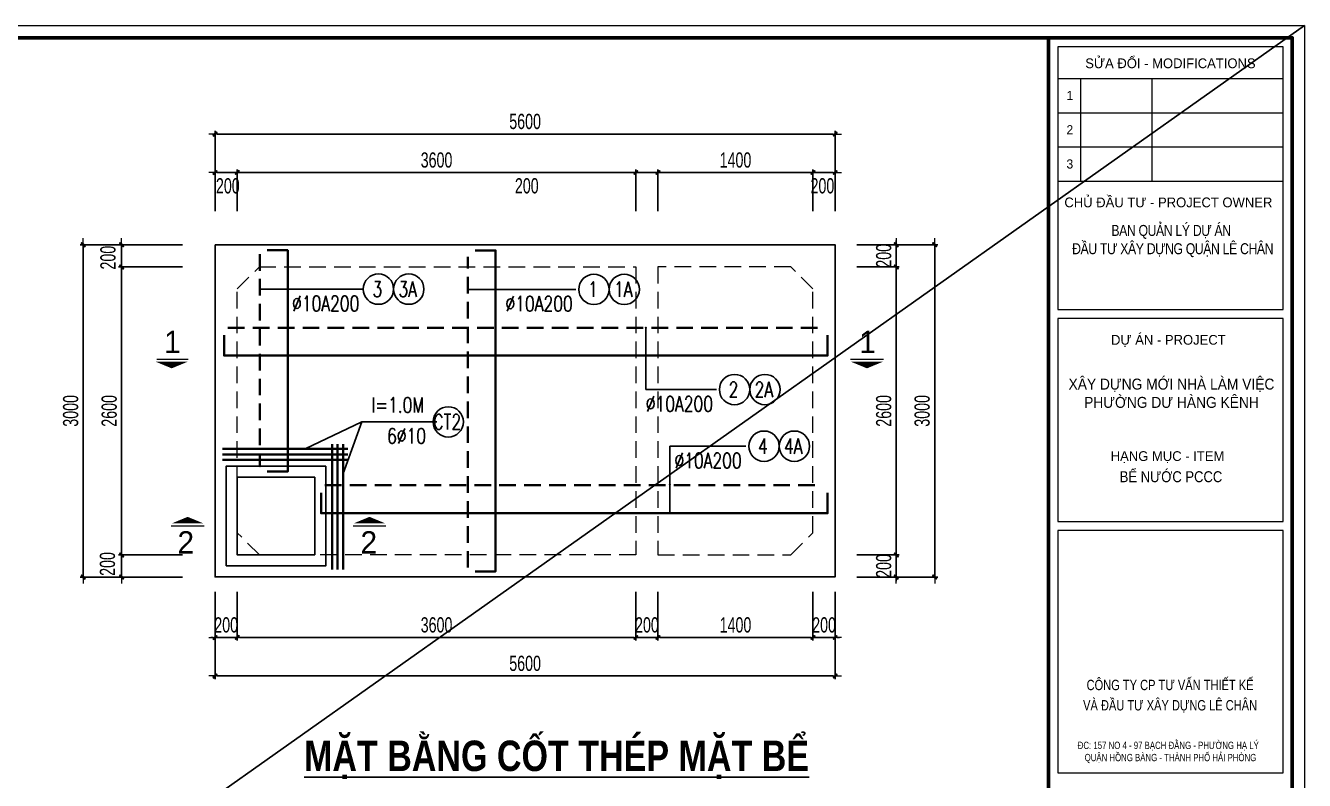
# Model space of a CAD drawing. Header units: millimetres. Extents: x 105214 to 359741, y -482084 to -322745.
# Drawn here: x 255791 to 267341, y -469296 to -462482 of the extents above; entities that cross this region are included whole.
import ezdxf
from ezdxf.enums import TextEntityAlignment as Align

# ---------------------------------------------------------------- set-up
doc = ezdxf.new("R2010")
doc.units = ezdxf.units.MM
doc.header["$LTSCALE"] = 20
doc.header["$MEASUREMENT"] = 0
doc.header["$PDMODE"] = 32
doc.linetypes.add('HIDDEN', pattern=[0.375, 0.25, -0.125])
doc.layers.get('Defpoints').update_dxf_attribs({"color": 1})
for name, color, linetype, lineweight in [('08. Net Text', 3, 'Continuous', 13), ('LC Dim', 8, 'Continuous', 18), ('LC Khac', 4, 'Continuous', 9), ('LC MANH DUT', 35, 'HIDDEN', 5), ('LC Net dam2', 6, 'Continuous', 40), ('LC Net thay', 7, 'Continuous', 25), ('LC Text1', 3, 'Continuous', 20), ('LC Text2', 7, 'Continuous', 25)]:
    doc.layers.add(name, color=color, linetype=linetype, lineweight=lineweight)
doc.layers.add('KCS_Plotter', color=11, linetype='Continuous', plot=False)
doc.layers.add('Khungten_LCDI', color=7, linetype='Continuous')
doc.styles.add('HOATBIF', font='hoatbif.shx', dxfattribs={"width": 0.7})
doc.styles.add('Khungten', font='VHAVAN.TTF', dxfattribs={"width": 0.9, "height": 5000})
doc.styles.add('LC 1', font='VHAVANB.TTF')
doc.styles.add('LC 3', font='vnsimli.shx', dxfattribs={"width": 0.75})
doc.styles.add('LC3', font='VHARIALB.TTF', dxfattribs={"width": 0.8})
doc.styles.add('Text Khung Ten', font='VHAVAN.TTF')
doc.styles.add('Title', font='VHBLACK.TTF', dxfattribs={"width": 0.8})
doc.dimstyles.new('MONG', dxfattribs={"dimscale": 50, "dimtxt": 2.5, "dimasz": 0.35, "dimexe": 0.5, "dimexo": 0, "dimgap": 0.8, "dimtad": 1, "dimdec": 0, "dimzin": 0, "dimdsep": 46, "dimtxsty": 'HOATBIF', "dimblk1": 'DOT', "dimblk2": 'DOT', "dimsah": 1, "dimcen": -1, "dimdle": 1, "dimclrd": 256, "dimclre": 256, "dimclrt": 4, "dimadec": 3, "dimazin": 2, "dimtfac": 0.333333, "dimtdec": 0, "dimtix": 1, "dimtmove": 2, "dimatfit": 3, "dimldrblk": 'DOT', "dimfxl": 1, "dimtvp": 0.833333, "dimtolj": 1, "dimtzin": 0, "dimarcsym": 0})

# ---------------------------------------------------------------- blocks, each defined once
blk = doc.blocks.new('TIEUDE1')
at = {"layer": 'LC Text2', "color": 7, "style": 'LC 1'}
blk.add_attdef('TIªU§Ò', text='', height=5, dxfattribs=at).set_placement((0, 0), align=Align.BOTTOM_CENTER)
blk.add_attdef('TL', text='', height=3, dxfattribs=at).set_placement((0, -2), align=Align.TOP_CENTER)
blk = doc.blocks.new('lcdi fix')
at = {"layer": 'Defpoints', "lineweight": 0}
blk.add_lwpolyline([(-1200, -14850), (-1200, 14850), (40800, 14850), (40800, -14850)], close=True, dxfattribs=at)
at = {"layer": 'Khungten_LCDI', "color": 5, "lineweight": 60}
blk.add_line((36600, 14650), (36600, -14650), dxfattribs=at)
at = {"layer": 'Khungten_LCDI', "color": 5, "lineweight": 25}
blk.add_line((40600, -14650), (40600, 14650), dxfattribs=at)
at = {"layer": 'Khungten_LCDI', "color": 9, "lineweight": 15}
for p, q in [((36750, 13981), (40450, 13981)), ((37123, 13981), (37123, 12297)), ((38293, 13981), (38293, 12297)), ((36750, 13420), (40450, 13420)), ((36750, 12858), (40450, 12858)), ((36750, 12297), (40450, 12297))]:
    blk.add_line(p, q, dxfattribs=at)
at = {"layer": 'Khungten_LCDI', "color": 5, "lineweight": 60}
blk.add_lwpolyline([(0, -14650), (0, 14650), (40600, 14650), (40600, -14650)], close=True, dxfattribs=at)
at = {"layer": 'Khungten_LCDI', "color": 9, "lineweight": 15}
for points in [[(36750, 10190), (40450, 10190), (40450, 14500), (36750, 14500)], [(36750, 6712), (40450, 6712), (40450, 10040), (36750, 10040)], [(36750, 2587), (40450, 2587), (40450, 6562), (36750, 6562)]]:
    blk.add_lwpolyline(points, close=True, dxfattribs=at)
at = {"color": 7, "style": 'Khungten'}
for s, p in [('söa ®æi - modifications', (38600, 14151)), ('chñ ®Çu t\xad - project owner', (38566, 11868)), ('dù ¸n - project', (38566, 9612)), ('h¹ng môc - item', (38552, 7704))]:
    blk.add_text(s, height=160, dxfattribs=at).set_placement(p, align=Align.CENTER)
at = {"color": 7, "style": 'Title', "width": 0.8}
for s, p in [('c«ng ty cp t\xad vÊn thiÕt kÕ', (38594, 3942)), ('vµ ®Çu t\xad x©y dùng lª ch©n', (38594, 3609))]:
    blk.add_text(s, height=170, dxfattribs=at).set_placement(p, align=Align.CENTER)
at = {"color": 4, "char_height": 180, "attachment_point": 5, "style": 'Khungten'}
for s, insert, width in [('{\\f.VnArialH|b0|i0|c0|p34;\\W0.8;\\T0.95;Ban qu¶n lý dù\\fArial|b0|i0|c0|p34; \\f.VnArialH|b0|i0|c0|p34;¸n\\P ®Çu t\xad x©y dùng quËn L£ CH¢N}', (38609, 11313), 3350.41), ('{\\f.VnArialH|b0|i0|c0|p34;x©y dùng MíI NHµ LµM VIÖC PH¦êNG D¦ HµNG K£NH}', (38617, 8814), 3808.76), ('{\\f.VnArialH|b0|i0|c0|p34;\\W0.85;bÓ n\xadíc pccc}', (38609, 7444), 3815.43)]:
    blk.add_mtext(s, dxfattribs=dict(at, insert=insert, width=width))
at = {"color": 7, "insert": (38600, 3096), "char_height": 120, "attachment_point": 2, "style": 'Khungten'}
blk.add_mtext_dynamic_manual_height_columns('{\\W0.8;®c: 157 no 4 - 97 b¹ch ®»ng - ph\xadêng h¹ lý   quËn hång bµng - thµnh phè h¶i phßng} ', width=3421.65, gutter_width=25, heights=[0], dxfattribs=at)
at = {"color": 7, "style": 'Khungten', "width": 0.8}
for tag, p in [('REVISION', (39499, -10746)), ('NGAYHT', (39546, -11609))]:
    blk.add_attdef(tag, text='', height=200, dxfattribs=at).set_placement(p, align=Align.CENTER)
at = {"layer": '08. Net Text', "color": 7, "style": 'Text Khung Ten'}
blk.add_text('1', height=150, dxfattribs=at).set_placement((36892, 13627))
at = {"layer": '08. Net Text', "color": 7, "ltscale": 2, "style": 'Text Khung Ten'}
for s, p in [('2', (36892, 13065)), ('3', (36892, 12504))]:
    blk.add_text(s, height=150, dxfattribs=at).set_placement(p)
at = {"layer": 'LC Text1', "style": 'Title', "width": 1.485915}
for tag, p, p2 in [('TENBANVE1', (36913, -8886), (40339, -8886)), ('TENBANVE2', (36913, -9562), (40339, -9562))]:
    blk.add_attdef(tag, text='', height=250, dxfattribs=at).set_placement(p, p2, align=Align.FIT)
at = {"layer": 'LC Text1', "style": 'Title', "width": 0.7}
blk.add_attdef('SOBANVE', text='', height=250, dxfattribs=at).set_placement((39562, -13896), align=Align.CENTER)
blk = doc.blocks.new('DOT')
at = {"layer": 'LC Dim'}
blk.add_line((-3, 0), (3, 0), dxfattribs=at)
at = {"layer": 'LC Dim', "color": 4}
blk.add_line((-1, -1), (1, 1), dxfattribs=at)
blk.add_lwpolyline([(0.5, 1), (-1, -0.5), (-0.5, -1), (1, 0.5)], close=True, dxfattribs=at)
blk = doc.blocks.new('*D410')
at = {"layer": 'Defpoints', "color": 0, "ltscale": 2, "transparency": 16777216}
for p in [(263299, -464460), (264002, -464460), (263299, -467460)]:
    blk.add_point(p, dxfattribs=at)
at = {"layer": 'LC Dim', "lineweight": -2, "ltscale": 2, "transparency": 16777216}
for p, q in [((263299, -464460), (264030, -464460)), ((264002, -467440), (264002, -464479)), ((263299, -467460), (264030, -467460))]:
    blk.add_line(p, q, dxfattribs=at)
at = {"layer": 'LC Dim', "lineweight": -2, "ltscale": 2, "transparency": 16777216, "xscale": 19.25, "yscale": 19.25, "zscale": 19.25}
for p, rotation in [((264002, -464460), 90), ((264002, -467460), 270)]:
    blk.add_blockref('DOT', p, dxfattribs=dict(at, rotation=rotation))
at = {"layer": 'LC Dim', "color": 4, "ltscale": 2, "transparency": 16777216, "insert": (263889, -465960), "char_height": 137.5, "attachment_point": 5, "rotation": 90, "style": 'HOATBIF'}
blk.add_mtext('\\A1;3000', dxfattribs=at)
blk = doc.blocks.new('_Dot')
at = {"color": 0, "linetype": 'ByBlock', "lineweight": -2}
blk.add_line((-0.5, 0), (-1, 0), dxfattribs=at)
at = {"color": 0, "linetype": 'ByBlock', "const_width": 0.5}
blk.add_lwpolyline([(-0.25, 0, 1), (0.25, 0, 1)], format="xyb", close=True, dxfattribs=at)
blk = doc.blocks.new('*D411')
at = {"layer": 'Defpoints', "color": 0, "ltscale": 2, "transparency": 16777216}
for p in [(256659, -464660), (257208, -464660), (257208, -467260)]:
    blk.add_point(p, dxfattribs=at)
at = {"layer": 'LC Dim', "lineweight": -2, "ltscale": 2, "transparency": 16777216}
for p, q in [((257208, -464660), (256632, -464660)), ((256659, -467240), (256659, -464679)), ((257208, -467260), (256632, -467260))]:
    blk.add_line(p, q, dxfattribs=at)
at = {"layer": 'LC Dim', "lineweight": -2, "ltscale": 2, "transparency": 16777216, "xscale": 19.25, "yscale": 19.25, "zscale": 19.25}
for p, rotation in [((256659, -464660), 90), ((256659, -467260), 270)]:
    blk.add_blockref('DOT', p, dxfattribs=dict(at, rotation=rotation))
at = {"layer": 'LC Dim', "color": 4, "ltscale": 2, "transparency": 16777216, "insert": (256547, -465960), "char_height": 137.5, "attachment_point": 5, "rotation": 90, "style": 'HOATBIF'}
blk.add_mtext('\\A1;2600', dxfattribs=at)
blk = doc.blocks.new('*D412')
at = {"layer": 'Defpoints', "color": 0, "ltscale": 2, "transparency": 16777216}
for p in [(256312, -464460), (257208, -464460), (257208, -467460)]:
    blk.add_point(p, dxfattribs=at)
at = {"layer": 'LC Dim', "lineweight": -2, "ltscale": 2, "transparency": 16777216}
for p, q in [((257208, -464460), (256284, -464460)), ((256312, -467440), (256312, -464479)), ((257208, -467460), (256284, -467460))]:
    blk.add_line(p, q, dxfattribs=at)
at = {"layer": 'LC Dim', "lineweight": -2, "ltscale": 2, "transparency": 16777216, "xscale": 19.25, "yscale": 19.25, "zscale": 19.25}
for p, rotation in [((256312, -464460), 90), ((256312, -467460), 270)]:
    blk.add_blockref('DOT', p, dxfattribs=dict(at, rotation=rotation))
at = {"layer": 'LC Dim', "color": 4, "ltscale": 2, "transparency": 16777216, "insert": (256199, -465960), "char_height": 137.5, "attachment_point": 5, "rotation": 90, "style": 'HOATBIF'}
blk.add_mtext('\\A1;3000', dxfattribs=at)
blk = doc.blocks.new('*D413')
at = {"layer": 'Defpoints', "color": 0, "ltscale": 2, "transparency": 16777216}
for p in [(257703, -463808), (257703, -464158), (261303, -464158)]:
    blk.add_point(p, dxfattribs=at)
at = {"layer": 'LC Dim', "lineweight": -2, "ltscale": 2, "transparency": 16777216}
for p, q in [((257703, -464158), (257703, -463781)), ((261284, -463808), (257722, -463808)), ((261303, -464158), (261303, -463781))]:
    blk.add_line(p, q, dxfattribs=at)
at = {"layer": 'LC Dim', "lineweight": -2, "ltscale": 2, "transparency": 16777216, "xscale": 19.25, "yscale": 19.25, "zscale": 19.25, "rotation": 180}
blk.add_blockref('DOT', (257703, -463808), dxfattribs=at)
at = {"layer": 'LC Dim', "lineweight": -2, "ltscale": 2, "transparency": 16777216, "xscale": 19.25, "yscale": 19.25, "zscale": 19.25}
blk.add_blockref('DOT', (261303, -463808), dxfattribs=at)
at = {"layer": 'LC Dim', "color": 4, "ltscale": 2, "transparency": 16777216, "insert": (259503, -463696), "char_height": 137.5, "attachment_point": 5, "style": 'HOATBIF'}
blk.add_mtext('\\A1;3600', dxfattribs=at)
blk = doc.blocks.new('*D414')
at = {"layer": 'Defpoints', "color": 0, "ltscale": 2, "transparency": 16777216}
for p in [(261503, -467593), (262903, -467593), (262903, -468006)]:
    blk.add_point(p, dxfattribs=at)
at = {"layer": 'LC Dim', "lineweight": -2, "ltscale": 2, "transparency": 16777216}
for p, q in [((261503, -467593), (261503, -468033)), ((262903, -467593), (262903, -468033)), ((261522, -468006), (262884, -468006))]:
    blk.add_line(p, q, dxfattribs=at)
at = {"layer": 'LC Dim', "lineweight": -2, "ltscale": 2, "transparency": 16777216, "xscale": 19.25, "yscale": 19.25, "zscale": 19.25, "rotation": 180}
blk.add_blockref('DOT', (261503, -468006), dxfattribs=at)
at = {"layer": 'LC Dim', "lineweight": -2, "ltscale": 2, "transparency": 16777216, "xscale": 19.25, "yscale": 19.25, "zscale": 19.25}
blk.add_blockref('DOT', (262903, -468006), dxfattribs=at)
at = {"layer": 'LC Dim', "color": 4, "ltscale": 2, "transparency": 16777216, "insert": (262203, -467893), "char_height": 137.5, "attachment_point": 5, "style": 'HOATBIF'}
blk.add_mtext('\\A1;1400', dxfattribs=at)
blk = doc.blocks.new('*D415')
at = {"layer": 'Defpoints', "color": 0, "ltscale": 2, "transparency": 16777216}
for p in [(257703, -467593), (261303, -467593), (261303, -468006)]:
    blk.add_point(p, dxfattribs=at)
at = {"layer": 'LC Dim', "lineweight": -2, "ltscale": 2, "transparency": 16777216}
for p, q in [((257703, -467593), (257703, -468033)), ((261303, -467593), (261303, -468033)), ((257722, -468006), (261284, -468006))]:
    blk.add_line(p, q, dxfattribs=at)
at = {"layer": 'LC Dim', "lineweight": -2, "ltscale": 2, "transparency": 16777216, "xscale": 19.25, "yscale": 19.25, "zscale": 19.25, "rotation": 180}
blk.add_blockref('DOT', (257703, -468006), dxfattribs=at)
at = {"layer": 'LC Dim', "lineweight": -2, "ltscale": 2, "transparency": 16777216, "xscale": 19.25, "yscale": 19.25, "zscale": 19.25}
blk.add_blockref('DOT', (261303, -468006), dxfattribs=at)
at = {"layer": 'LC Dim', "color": 4, "ltscale": 2, "transparency": 16777216, "insert": (259503, -467893), "char_height": 137.5, "attachment_point": 5, "style": 'HOATBIF'}
blk.add_mtext('\\A1;3600', dxfattribs=at)
blk = doc.blocks.new('*D416')
at = {"layer": 'Defpoints', "color": 0, "ltscale": 2, "transparency": 16777216}
for p in [(261303, -467593), (261503, -467593), (261303, -468006)]:
    blk.add_point(p, dxfattribs=at)
at = {"layer": 'LC Dim', "lineweight": -2, "ltscale": 2, "transparency": 16777216}
for p, q in [((261303, -467593), (261303, -468033)), ((261503, -467593), (261503, -468033)), ((261284, -468006), (261264, -468006)), ((261503, -468006), (261303, -468006)), ((261522, -468006), (261541, -468006))]:
    blk.add_line(p, q, dxfattribs=at)
at = {"layer": 'LC Dim', "lineweight": -2, "ltscale": 2, "transparency": 16777216, "xscale": 19.25, "yscale": 19.25, "zscale": 19.25}
blk.add_blockref('DOT', (261303, -468006), dxfattribs=at)
at = {"layer": 'LC Dim', "lineweight": -2, "ltscale": 2, "transparency": 16777216, "xscale": 19.25, "yscale": 19.25, "zscale": 19.25, "rotation": 180}
blk.add_blockref('DOT', (261503, -468006), dxfattribs=at)
at = {"layer": 'LC Dim', "color": 4, "ltscale": 2, "transparency": 16777216, "insert": (261403, -467893), "char_height": 137.5, "attachment_point": 5, "style": 'HOATBIF'}
blk.add_mtext('\\A1;200', dxfattribs=at)
blk = doc.blocks.new('*D417')
at = {"layer": 'Defpoints', "color": 0, "ltscale": 2, "transparency": 16777216}
for p in [(263299, -464660), (263655, -464660), (263299, -467260)]:
    blk.add_point(p, dxfattribs=at)
at = {"layer": 'LC Dim', "lineweight": -2, "ltscale": 2, "transparency": 16777216}
for p, q in [((263299, -464660), (263682, -464660)), ((263655, -467240), (263655, -464679)), ((263299, -467260), (263682, -467260))]:
    blk.add_line(p, q, dxfattribs=at)
at = {"layer": 'LC Dim', "lineweight": -2, "ltscale": 2, "transparency": 16777216, "xscale": 19.25, "yscale": 19.25, "zscale": 19.25}
for p, rotation in [((263655, -464660), 90), ((263655, -467260), 270)]:
    blk.add_blockref('DOT', p, dxfattribs=dict(at, rotation=rotation))
at = {"layer": 'LC Dim', "color": 4, "ltscale": 2, "transparency": 16777216, "insert": (263542, -465960), "char_height": 137.5, "attachment_point": 5, "rotation": 90, "style": 'HOATBIF'}
blk.add_mtext('\\A1;2600', dxfattribs=at)
blk = doc.blocks.new('*D418')
at = {"layer": 'Defpoints', "color": 0, "ltscale": 2, "transparency": 16777216}
for p in [(257208, -467260), (256659, -467460), (257208, -467460)]:
    blk.add_point(p, dxfattribs=at)
at = {"layer": 'LC Dim', "lineweight": -2, "ltscale": 2, "transparency": 16777216}
for p, q in [((257208, -467260), (256632, -467260)), ((256659, -467279), (256659, -467440)), ((257208, -467460), (256632, -467460))]:
    blk.add_line(p, q, dxfattribs=at)
at = {"layer": 'LC Dim', "lineweight": -2, "ltscale": 2, "transparency": 16777216, "xscale": 19.25, "yscale": 19.25, "zscale": 19.25}
for p, rotation in [((256659, -467260), 90), ((256659, -467460), 270)]:
    blk.add_blockref('DOT', p, dxfattribs=dict(at, rotation=rotation))
at = {"layer": 'LC Dim', "color": 4, "ltscale": 2, "transparency": 16777216, "insert": (256531, -467342), "char_height": 137.5, "attachment_point": 5, "rotation": 90, "style": 'HOATBIF'}
blk.add_mtext('\\A1;200', dxfattribs=at)
blk = doc.blocks.new('*D419')
at = {"layer": 'Defpoints', "color": 0, "ltscale": 2, "transparency": 16777216}
for p in [(256659, -464460), (257208, -464460), (257208, -464660)]:
    blk.add_point(p, dxfattribs=at)
at = {"layer": 'LC Dim', "lineweight": -2, "ltscale": 2, "transparency": 16777216}
for p, q in [((257208, -464460), (256632, -464460)), ((256659, -464640), (256659, -464479)), ((257208, -464660), (256632, -464660))]:
    blk.add_line(p, q, dxfattribs=at)
at = {"layer": 'LC Dim', "lineweight": -2, "ltscale": 2, "transparency": 16777216, "xscale": 19.25, "yscale": 19.25, "zscale": 19.25}
for p, rotation in [((256659, -464460), 90), ((256659, -464660), 270)]:
    blk.add_blockref('DOT', p, dxfattribs=dict(at, rotation=rotation))
at = {"layer": 'LC Dim', "color": 4, "ltscale": 2, "transparency": 16777216, "insert": (256536, -464577), "char_height": 137.5, "attachment_point": 5, "rotation": 90, "style": 'HOATBIF'}
blk.add_mtext('\\A1;200', dxfattribs=at)
blk = doc.blocks.new('*D420')
at = {"layer": 'Defpoints', "color": 0, "ltscale": 2, "transparency": 16777216}
for p in [(262903, -463808), (262903, -464158), (263103, -464158)]:
    blk.add_point(p, dxfattribs=at)
at = {"layer": 'LC Dim', "lineweight": -2, "ltscale": 2, "transparency": 16777216}
for p, q in [((262903, -464158), (262903, -463781)), ((263084, -463808), (262922, -463808)), ((263103, -464158), (263103, -463781))]:
    blk.add_line(p, q, dxfattribs=at)
at = {"layer": 'LC Dim', "lineweight": -2, "ltscale": 2, "transparency": 16777216, "xscale": 19.25, "yscale": 19.25, "zscale": 19.25, "rotation": 180}
blk.add_blockref('DOT', (262903, -463808), dxfattribs=at)
at = {"layer": 'LC Dim', "lineweight": -2, "ltscale": 2, "transparency": 16777216, "xscale": 19.25, "yscale": 19.25, "zscale": 19.25}
blk.add_blockref('DOT', (263103, -463808), dxfattribs=at)
at = {"layer": 'LC Dim', "color": 4, "ltscale": 2, "transparency": 16777216, "insert": (262988, -463929), "char_height": 137.5, "attachment_point": 5, "style": 'HOATBIF'}
blk.add_mtext('\\A1;200', dxfattribs=at)
blk = doc.blocks.new('*D409')
at = {"layer": 'Defpoints', "color": 0, "ltscale": 2, "transparency": 16777216}
for p in [(257503, -467593), (263103, -467593), (263103, -468353)]:
    blk.add_point(p, dxfattribs=at)
at = {"layer": 'LC Dim', "lineweight": -2, "ltscale": 2, "transparency": 16777216}
for p, q in [((257503, -467593), (257503, -468381)), ((263103, -467593), (263103, -468381)), ((257522, -468353), (263084, -468353))]:
    blk.add_line(p, q, dxfattribs=at)
at = {"layer": 'LC Dim', "lineweight": -2, "ltscale": 2, "transparency": 16777216, "xscale": 19.25, "yscale": 19.25, "zscale": 19.25, "rotation": 180}
blk.add_blockref('DOT', (257503, -468353), dxfattribs=at)
at = {"layer": 'LC Dim', "lineweight": -2, "ltscale": 2, "transparency": 16777216, "xscale": 19.25, "yscale": 19.25, "zscale": 19.25}
blk.add_blockref('DOT', (263103, -468353), dxfattribs=at)
at = {"layer": 'LC Dim', "color": 4, "ltscale": 2, "transparency": 16777216, "insert": (260303, -468240), "char_height": 137.5, "attachment_point": 5, "style": 'HOATBIF'}
blk.add_mtext('\\A1;5600', dxfattribs=at)
blk = doc.blocks.new('*D407')
at = {"layer": 'Defpoints', "color": 0, "ltscale": 2, "transparency": 16777216}
for p in [(257703, -463808), (257503, -464158), (257703, -464158)]:
    blk.add_point(p, dxfattribs=at)
at = {"layer": 'LC Dim', "lineweight": -2, "ltscale": 2, "transparency": 16777216}
for p, q in [((257503, -464158), (257503, -463781)), ((257522, -463808), (257684, -463808)), ((257703, -464158), (257703, -463781))]:
    blk.add_line(p, q, dxfattribs=at)
at = {"layer": 'LC Dim', "lineweight": -2, "ltscale": 2, "transparency": 16777216, "xscale": 19.25, "yscale": 19.25, "zscale": 19.25, "rotation": 180}
blk.add_blockref('DOT', (257503, -463808), dxfattribs=at)
at = {"layer": 'LC Dim', "lineweight": -2, "ltscale": 2, "transparency": 16777216, "xscale": 19.25, "yscale": 19.25, "zscale": 19.25}
blk.add_blockref('DOT', (257703, -463808), dxfattribs=at)
at = {"layer": 'LC Dim', "color": 4, "ltscale": 2, "transparency": 16777216, "insert": (257618, -463929), "char_height": 137.5, "attachment_point": 5, "style": 'HOATBIF'}
blk.add_mtext('\\A1;200', dxfattribs=at)
blk = doc.blocks.new('*D408')
at = {"layer": 'Defpoints', "color": 0, "ltscale": 2, "transparency": 16777216}
for p in [(257503, -463461), (257503, -464158), (263103, -464158)]:
    blk.add_point(p, dxfattribs=at)
at = {"layer": 'LC Dim', "lineweight": -2, "ltscale": 2, "transparency": 16777216}
for p, q in [((257503, -464158), (257503, -463433)), ((263084, -463461), (257522, -463461)), ((263103, -464158), (263103, -463433))]:
    blk.add_line(p, q, dxfattribs=at)
at = {"layer": 'LC Dim', "lineweight": -2, "ltscale": 2, "transparency": 16777216, "xscale": 19.25, "yscale": 19.25, "zscale": 19.25, "rotation": 180}
blk.add_blockref('DOT', (257503, -463461), dxfattribs=at)
at = {"layer": 'LC Dim', "lineweight": -2, "ltscale": 2, "transparency": 16777216, "xscale": 19.25, "yscale": 19.25, "zscale": 19.25}
blk.add_blockref('DOT', (263103, -463461), dxfattribs=at)
at = {"layer": 'LC Dim', "color": 4, "ltscale": 2, "transparency": 16777216, "insert": (260303, -463348), "char_height": 137.5, "attachment_point": 5, "style": 'HOATBIF'}
blk.add_mtext('\\A1;5600', dxfattribs=at)
blk = doc.blocks.new('*D391')
at = {"layer": 'Defpoints', "color": 0, "ltscale": 2, "transparency": 16777216}
for p in [(261503, -463808), (261503, -464158), (262903, -464158)]:
    blk.add_point(p, dxfattribs=at)
at = {"layer": 'LC Dim', "lineweight": -2, "ltscale": 2, "transparency": 16777216}
for p, q in [((261503, -464158), (261503, -463781)), ((262884, -463808), (261522, -463808)), ((262903, -464158), (262903, -463781))]:
    blk.add_line(p, q, dxfattribs=at)
at = {"layer": 'LC Dim', "lineweight": -2, "ltscale": 2, "transparency": 16777216, "xscale": 19.25, "yscale": 19.25, "zscale": 19.25, "rotation": 180}
blk.add_blockref('DOT', (261503, -463808), dxfattribs=at)
at = {"layer": 'LC Dim', "lineweight": -2, "ltscale": 2, "transparency": 16777216, "xscale": 19.25, "yscale": 19.25, "zscale": 19.25}
blk.add_blockref('DOT', (262903, -463808), dxfattribs=at)
at = {"layer": 'LC Dim', "color": 4, "ltscale": 2, "transparency": 16777216, "insert": (262203, -463696), "char_height": 137.5, "attachment_point": 5, "style": 'HOATBIF'}
blk.add_mtext('\\A1;1400', dxfattribs=at)
blk = doc.blocks.new('*D392')
at = {"layer": 'Defpoints', "color": 0, "ltscale": 2, "transparency": 16777216}
for p in [(261503, -463808), (261303, -464158), (261503, -464158)]:
    blk.add_point(p, dxfattribs=at)
at = {"layer": 'LC Dim', "lineweight": -2, "ltscale": 2, "transparency": 16777216}
for p, q in [((261303, -464158), (261303, -463781)), ((261322, -463808), (261484, -463808)), ((261503, -464158), (261503, -463781))]:
    blk.add_line(p, q, dxfattribs=at)
at = {"layer": 'LC Dim', "lineweight": -2, "ltscale": 2, "transparency": 16777216, "xscale": 19.25, "yscale": 19.25, "zscale": 19.25, "rotation": 180}
blk.add_blockref('DOT', (261303, -463808), dxfattribs=at)
at = {"layer": 'LC Dim', "lineweight": -2, "ltscale": 2, "transparency": 16777216, "xscale": 19.25, "yscale": 19.25, "zscale": 19.25}
blk.add_blockref('DOT', (261503, -463808), dxfattribs=at)
at = {"layer": 'LC Dim', "color": 4, "ltscale": 2, "transparency": 16777216, "insert": (260318, -463929), "char_height": 137.5, "attachment_point": 5, "style": 'HOATBIF'}
blk.add_mtext('\\A1;200', dxfattribs=at)
blk = doc.blocks.new('*D427')
at = {"layer": 'Defpoints', "color": 0, "ltscale": 2, "transparency": 16777216}
for p in [(263299, -464460), (263299, -464660), (263655, -464660)]:
    blk.add_point(p, dxfattribs=at)
at = {"layer": 'LC Dim', "lineweight": -2, "ltscale": 2, "transparency": 16777216}
for p, q in [((263655, -464440), (263655, -464421)), ((263299, -464460), (263682, -464460)), ((263655, -464460), (263655, -464660)), ((263299, -464660), (263682, -464660)), ((263655, -464679), (263655, -464698))]:
    blk.add_line(p, q, dxfattribs=at)
at = {"layer": 'LC Dim', "lineweight": -2, "ltscale": 2, "transparency": 16777216, "xscale": 19.25, "yscale": 19.25, "zscale": 19.25}
for p, rotation in [((263655, -464460), 270), ((263655, -464660), 90)]:
    blk.add_blockref('DOT', p, dxfattribs=dict(at, rotation=rotation))
at = {"layer": 'LC Dim', "color": 4, "ltscale": 2, "transparency": 16777216, "insert": (263542, -464560), "char_height": 137.5, "attachment_point": 5, "rotation": 90, "style": 'HOATBIF'}
blk.add_mtext('\\A1;200', dxfattribs=at)
blk = doc.blocks.new('*D428')
at = {"layer": 'Defpoints', "color": 0, "ltscale": 2, "transparency": 16777216}
for p in [(263299, -467260), (263299, -467460), (263655, -467460)]:
    blk.add_point(p, dxfattribs=at)
at = {"layer": 'LC Dim', "lineweight": -2, "ltscale": 2, "transparency": 16777216}
for p, q in [((263299, -467260), (263682, -467260)), ((263655, -467240), (263655, -467221)), ((263655, -467260), (263655, -467460)), ((263299, -467460), (263682, -467460)), ((263655, -467479), (263655, -467498))]:
    blk.add_line(p, q, dxfattribs=at)
at = {"layer": 'LC Dim', "lineweight": -2, "ltscale": 2, "transparency": 16777216, "xscale": 19.25, "yscale": 19.25, "zscale": 19.25}
for p, rotation in [((263655, -467260), 270), ((263655, -467460), 90)]:
    blk.add_blockref('DOT', p, dxfattribs=dict(at, rotation=rotation))
at = {"layer": 'LC Dim', "color": 4, "ltscale": 2, "transparency": 16777216, "insert": (263542, -467360), "char_height": 137.5, "attachment_point": 5, "rotation": 90, "style": 'HOATBIF'}
blk.add_mtext('\\A1;200', dxfattribs=at)
blk = doc.blocks.new('*D429')
at = {"layer": 'Defpoints', "color": 0, "ltscale": 2, "transparency": 16777216}
for p in [(262903, -467593), (263103, -467593), (263103, -468006)]:
    blk.add_point(p, dxfattribs=at)
at = {"layer": 'LC Dim', "lineweight": -2, "ltscale": 2, "transparency": 16777216}
for p, q in [((262903, -467593), (262903, -468033)), ((263103, -467593), (263103, -468033)), ((262884, -468006), (262864, -468006)), ((262903, -468006), (263103, -468006)), ((263122, -468006), (263141, -468006))]:
    blk.add_line(p, q, dxfattribs=at)
at = {"layer": 'LC Dim', "lineweight": -2, "ltscale": 2, "transparency": 16777216, "xscale": 19.25, "yscale": 19.25, "zscale": 19.25}
blk.add_blockref('DOT', (262903, -468006), dxfattribs=at)
at = {"layer": 'LC Dim', "lineweight": -2, "ltscale": 2, "transparency": 16777216, "xscale": 19.25, "yscale": 19.25, "zscale": 19.25, "rotation": 180}
blk.add_blockref('DOT', (263103, -468006), dxfattribs=at)
at = {"layer": 'LC Dim', "color": 4, "ltscale": 2, "transparency": 16777216, "insert": (263003, -467893), "char_height": 137.5, "attachment_point": 5, "style": 'HOATBIF'}
blk.add_mtext('\\A1;200', dxfattribs=at)
blk = doc.blocks.new('*D430')
at = {"layer": 'Defpoints', "color": 0, "ltscale": 2, "transparency": 16777216}
for p in [(257503, -467593), (257703, -467593), (257503, -468006)]:
    blk.add_point(p, dxfattribs=at)
at = {"layer": 'LC Dim', "lineweight": -2, "ltscale": 2, "transparency": 16777216}
for p, q in [((257503, -467593), (257503, -468033)), ((257703, -467593), (257703, -468033)), ((257484, -468006), (257464, -468006)), ((257703, -468006), (257503, -468006)), ((257722, -468006), (257741, -468006))]:
    blk.add_line(p, q, dxfattribs=at)
at = {"layer": 'LC Dim', "lineweight": -2, "ltscale": 2, "transparency": 16777216, "xscale": 19.25, "yscale": 19.25, "zscale": 19.25}
blk.add_blockref('DOT', (257503, -468006), dxfattribs=at)
at = {"layer": 'LC Dim', "lineweight": -2, "ltscale": 2, "transparency": 16777216, "xscale": 19.25, "yscale": 19.25, "zscale": 19.25, "rotation": 180}
blk.add_blockref('DOT', (257703, -468006), dxfattribs=at)
at = {"layer": 'LC Dim', "color": 4, "ltscale": 2, "transparency": 16777216, "insert": (257603, -467893), "char_height": 137.5, "attachment_point": 5, "style": 'HOATBIF'}
blk.add_mtext('\\A1;200', dxfattribs=at)

msp = doc.modelspace()

# ---------------------------------------------------------------- linework, layer by layer
at = {"layer": 'KCS_Plotter', "ltscale": 2}
msp.add_line((244241.3, -478816.8), (267341.3, -462481.8), dxfattribs=at)
at = {"layer": 'LC Khac', "color": 1, "ltscale": 2}
for p, q in [((256978.1, -465494), (257259.6, -465494)), ((263241.8, -465494), (263538.9, -465494)), ((257106.4, -466998.8), (257403.5, -466998.8)), ((258749.1, -466998.8), (259046.2, -466998.8))]:
    msp.add_line(p, q, dxfattribs=at)
for points in [[(257111, -465576, 0, 288.6, 0), (257111, -465516.4, 168.3, 168.3, 0)], [(263390.3, -465576, 0, 288.6, 0), (263390.3, -465516.4, 168.3, 168.3, 0)], [(257255, -466916.7, 0, 288.6, 0), (257255, -466976.4, 168.3, 168.3, 0)], [(258897.6, -466916.7, 0, 288.6, 0), (258897.6, -466976.4, 168.3, 168.3, 0)]]:
    msp.add_lwpolyline(points, format="xyseb", dxfattribs=at)
at = {"layer": 'LC MANH DUT', "ltscale": 30}
for p, q in [((257702.8, -464859.6), (257902.8, -464659.6)), ((257902.8, -464659.6), (261302.8, -464659.6)), ((261302.8, -464659.6), (261302.8, -467259.6)), ((257702.8, -467059.6), (257702.8, -464859.6)), ((257902.8, -467259.6), (257702.8, -467059.6)), ((261302.8, -467259.6), (257902.8, -467259.6))]:
    msp.add_line(p, q, dxfattribs=at)
msp.add_lwpolyline([(262702.8, -467259.6), (262902.8, -467059.6), (262902.8, -464859.6), (262702.8, -464659.6), (261502.8, -464659.6), (261502.8, -467259.6)], close=True, dxfattribs=at)
at = {"layer": 'LC Net dam2'}
for p, q in [((258559.3, -467391.2), (258559.3, -466259.6)), ((258609.3, -467391.2), (258609.3, -466259.6)), ((258659.3, -467391.2), (258659.3, -466259.6)), ((257571.2, -466303.1), (258702.8, -466303.1)), ((257571.2, -466353.1), (258702.8, -466353.1)), ((257571.2, -466403.1), (258702.8, -466403.1))]:
    msp.add_line(p, q, dxfattribs=at)
for points in [[(257974.6, -464509.8), (258158.5, -464509.8), (258158.5, -466508.2), (257974.6, -466508.2)], [(259852.5, -467409.6), (260036.4, -467409.6), (260036.4, -464511), (259852.5, -464511)], [(257584.5, -465277.5), (257584.5, -465461.5), (263034.1, -465461.5), (263034.1, -465277.5)], [(258460.5, -466699.9), (258460.5, -466883.8), (263034.1, -466883.8), (263034.1, -466699.9)]]:
    msp.add_lwpolyline(points, dxfattribs=at)
at = {"layer": 'LC Net dam2', "linetype": 'HIDDEN', "ltscale": 30}
msp.add_lwpolyline([(257906.7, -464544.4), (257906.7, -466449.4, 0.0955754), (257908.7, -466459.6)], format="xyb", dxfattribs=at)
for points in [[(259784.6, -467375), (259784.6, -464569.9)], [(257619.1, -465209.6), (262975.2, -465209.6)], [(258495.1, -466632), (262975.2, -466632)]]:
    msp.add_lwpolyline(points, dxfattribs=at)
at = {"layer": 'LC Net thay'}
msp.add_lwpolyline([(257502.8, -464459.6), (257502.8, -467459.6), (263102.8, -467459.6), (263102.8, -464459.6), (261502.8, -464459.6), (261502.8, -464459.6), (257502.8, -464459.6)], dxfattribs=at)
at = {"layer": 'LC Net thay', "linetype": 'Continuous', "ltscale": 10}
for points in [[(257602.8, -467359.6), (257602.8, -466459.6), (258502.8, -466459.6), (258502.8, -467359.6)], [(258402.8, -467259.6), (258402.8, -466559.6), (257702.8, -466559.6), (257702.8, -467259.6)]]:
    msp.add_lwpolyline(points, close=True, dxfattribs=at)
at = {"layer": 'LC Text2', "ltscale": 100}
for centre in [(258978.2, -464861.1), (259252.2, -464861.1), (260924.4, -464863.3), (261198.4, -464863.3), (262194.7, -465767.6), (262468.7, -465767.6), (259608.9, -466059.6), (262460.7, -466278.9), (262734.7, -466278.9)]:
    msp.add_circle(centre, 137, dxfattribs=at)

# ---------------------------------------------------------------- block references
at = {"layer": 'LC Net thay', "xscale": 0.55, "yscale": 0.55, "zscale": 0.55}
msp.add_blockref('lcdi fix', (244901.3, -470649.3), dxfattribs=at)
at = {"layer": 'LC Text2'}
ref = msp.add_blockref('TIEUDE1', (260593.1, -469294.3), dxfattribs=dict(at, xscale=-55.88, yscale=55.88, zscale=55.88))
ref.add_attrib('TIªU§Ò', '%%UmÆt b»ng cèt thÐp mÆt BÓ', dxfattribs={"color": 7, "height": 275.176, "style": 'LC3', "width": 0.8}).set_placement((260586.6, -469294.3), align=Align.BOTTOM_CENTER)

# ---------------------------------------------------------------- texts
at = {"ltscale": 2, "style": 'LC 1'}
for tag, text, p in [('1', '1', (257116.6, -465338)), ('1', '1', (263395.9, -465338)), ('2', 'B', (257238.2, -467147.3)), ('2', 'B', (258890.9, -467147.3))]:
    msp.add_attdef(tag, text=text, height=202, dxfattribs=at).set_placement(p, align=Align.MIDDLE_CENTER)
at = {"layer": 'LC Text2', "ltscale": 100, "style": 'LC 3', "width": 0.75}
for s, p in [('3', (258968.9, -464861.1)), ('3A', (259242.9, -464861.1)), ('1', (260915.2, -464863.3)), ('1A', (261189.2, -464863.3)), ('2', (262185.5, -465767.6)), ('2A', (262459.5, -465767.6)), ('CT2', (259599.7, -466059.6)), ('4', (262451.5, -466278.9)), ('4A', (262725.5, -466278.9))]:
    msp.add_text(s, height=137, dxfattribs=at).set_placement(p, align=Align.MIDDLE_CENTER)
at = {"layer": 'LC Text2', "linetype": 'ByBlock', "style": 'LC 3', "width": 0.75}
for s, p in [('%%C10A200', (258197.9, -465059.1)), ('%%C10A200', (260125.5, -465061.3)), ('l=1.0M', (258915.1, -465975.7)), ('%%C10A200', (261392.2, -465965.5)), ('6%%C10', (259056.3, -466254.8)), ('%%C10A200', (261651.1, -466476.9))]:
    msp.add_text(s, height=137, dxfattribs=at).set_placement(p)

# ---------------------------------------------------------------- dimensions: what is measured, and where the dimension line sits
at = {"layer": 'LC Dim', "ltscale": 2}
for base, p1, p2, picture, middle in [((257502.8, -463460.9), (263102.8, -464157.8), (257502.8, -464157.8), '*D408', (260302.8, -463348.2)), ((257702.8, -463808.4), (261302.8, -464157.8), (257702.8, -464157.8), '*D413', (259502.8, -463695.7)), ((261502.8, -463808.4), (262902.8, -464157.8), (261502.8, -464157.8), '*D391', (262202.8, -463695.7))]:
    dim = msp.add_linear_dim(base=base, p1=p1, p2=p2, dimstyle='MONG', override={"dimscale": 55}, dxfattribs=at)
    dim.commit()
    dim.dimension.update_dxf_attribs({"geometry": picture, "text_midpoint": middle})
for base, p1, p2, angle, picture, middle in [((257702.8, -463808.4), (257502.8, -464157.8), (257702.8, -464157.8), 180, '*D407', (257617.6, -463929.1)), ((261502.8, -463808.4), (261302.8, -464157.8), (261502.8, -464157.8), 180, '*D392', (260317.6, -463929.1)), ((256659.3, -464459.6), (257208.4, -464659.6), (257208.4, -464459.6), 270, '*D419', (256535.6, -464577.1)), ((256659.3, -467459.6), (257208.4, -467259.6), (257208.4, -467459.6), 90, '*D418', (256530.6, -467342.2))]:
    dim = msp.add_linear_dim(base=base, p1=p1, p2=p2, angle=angle, dimstyle='MONG', override={"dimscale": 55}, dxfattribs=at)
    dim.commit()
    dim.dimension.update_dxf_attribs({"geometry": picture, "text_midpoint": middle, "dimtype": 160})
dim = msp.add_linear_dim(base=(262902.8, -463808.4), p1=(263102.8, -464157.8), p2=(262902.8, -464157.8), dimstyle='MONG', override={"dimscale": 55}, dxfattribs=at)
dim.commit()
dim.dimension.update_dxf_attribs({"geometry": '*D420', "text_midpoint": (262987.9, -463929.1), "dimtype": 160})
for base, p1, p2, angle, picture, middle in [((256311.8, -464459.6), (257208.4, -467459.6), (257208.4, -464459.6), 270, '*D412', (256199, -465959.6)), ((264002.1, -464459.6), (263299.1, -467459.6), (263299.1, -464459.6), 270, '*D410', (263889.4, -465959.6)), ((263654.6, -464659.6), (263299.1, -464459.6), (263299.1, -464659.6), 270, '*D427', (263541.9, -464559.6)), ((256659.3, -464659.6), (257208.4, -467259.6), (257208.4, -464659.6), 270, '*D411', (256546.5, -465959.6)), ((263654.6, -464659.6), (263299.1, -467259.6), (263299.1, -464659.6), 270, '*D417', (263541.9, -465959.6)), ((263654.6, -467459.6), (263299.1, -467259.6), (263299.1, -467459.6), 270, '*D428', (263541.9, -467359.6)), ((263102.8, -468353), (257502.8, -467593.4), (263102.8, -467593.4), 180, '*D409', (260302.8, -468240.3)), ((257502.8, -468005.5), (257702.8, -467593.4), (257502.8, -467593.4), 180, '*D430', (257602.8, -467892.8)), ((261302.8, -468005.5), (257702.8, -467593.4), (261302.8, -467593.4), 180, '*D415', (259502.8, -467892.8)), ((261302.8, -468005.5), (261502.8, -467593.4), (261302.8, -467593.4), 180, '*D416', (261402.8, -467892.8)), ((262902.8, -468005.5), (261502.8, -467593.4), (262902.8, -467593.4), 180, '*D414', (262202.8, -467892.8)), ((263102.8, -468005.5), (262902.8, -467593.4), (263102.8, -467593.4), 180, '*D429', (263002.8, -467892.8))]:
    dim = msp.add_linear_dim(base=base, p1=p1, p2=p2, angle=angle, dimstyle='MONG', override={"dimscale": 55}, dxfattribs=at)
    dim.commit()
    dim.dimension.update_dxf_attribs({"geometry": picture, "text_midpoint": middle})

# ---------------------------------------------------------------- leaders
for points in [[(257910.8, -464861.1), (258250.6, -464861.1), (258841.2, -464861.1)], [(258162.6, -464861.1), (258250.6, -464861.1), (258841.2, -464861.1)], [(259784.6, -464863.3), (260124.4, -464863.3), (260760.7, -464863.3)], [(260036.4, -464863.3), (260124.4, -464863.3), (260760.7, -464863.3)], [(261393.5, -465209.6), (261393.5, -465767.6), (262030.9, -465767.6)], [(261393.5, -465461.5), (261393.5, -465767.6), (262030.9, -465767.6)], [(258317.9, -466303.1), (258829.1, -466059.6), (259505.3, -466059.6)], [(258659.3, -466524.6), (258829.1, -466059.6), (259505.3, -466059.6)], [(261610, -466878.8), (261610, -466278.9), (262296.9, -466278.9)], [(261610, -466626.9), (261610, -466278.9), (262296.9, -466278.9)]]:
    msp.add_leader(points, dimstyle='MONG', override={"dimscale": 55.6}, dxfattribs=at)

doc.saveas('drawing.dxf')
